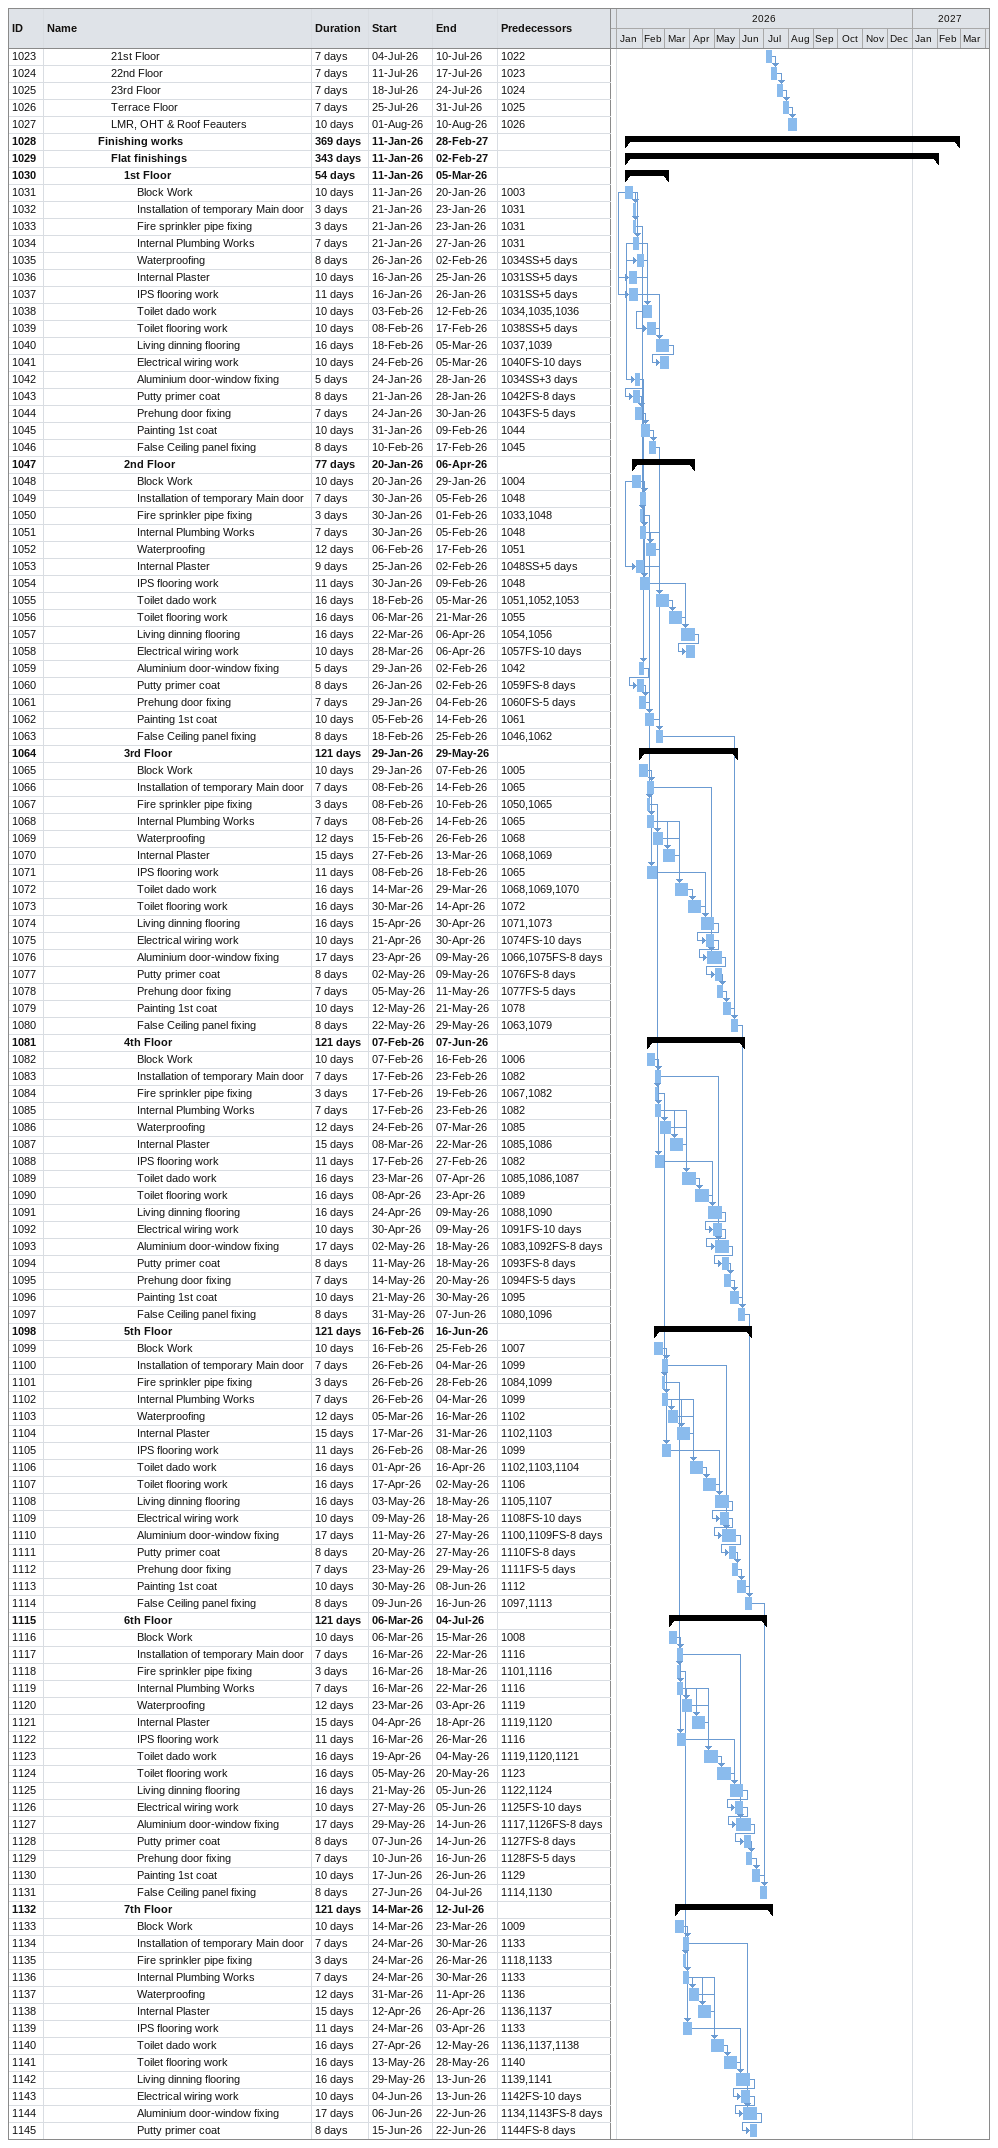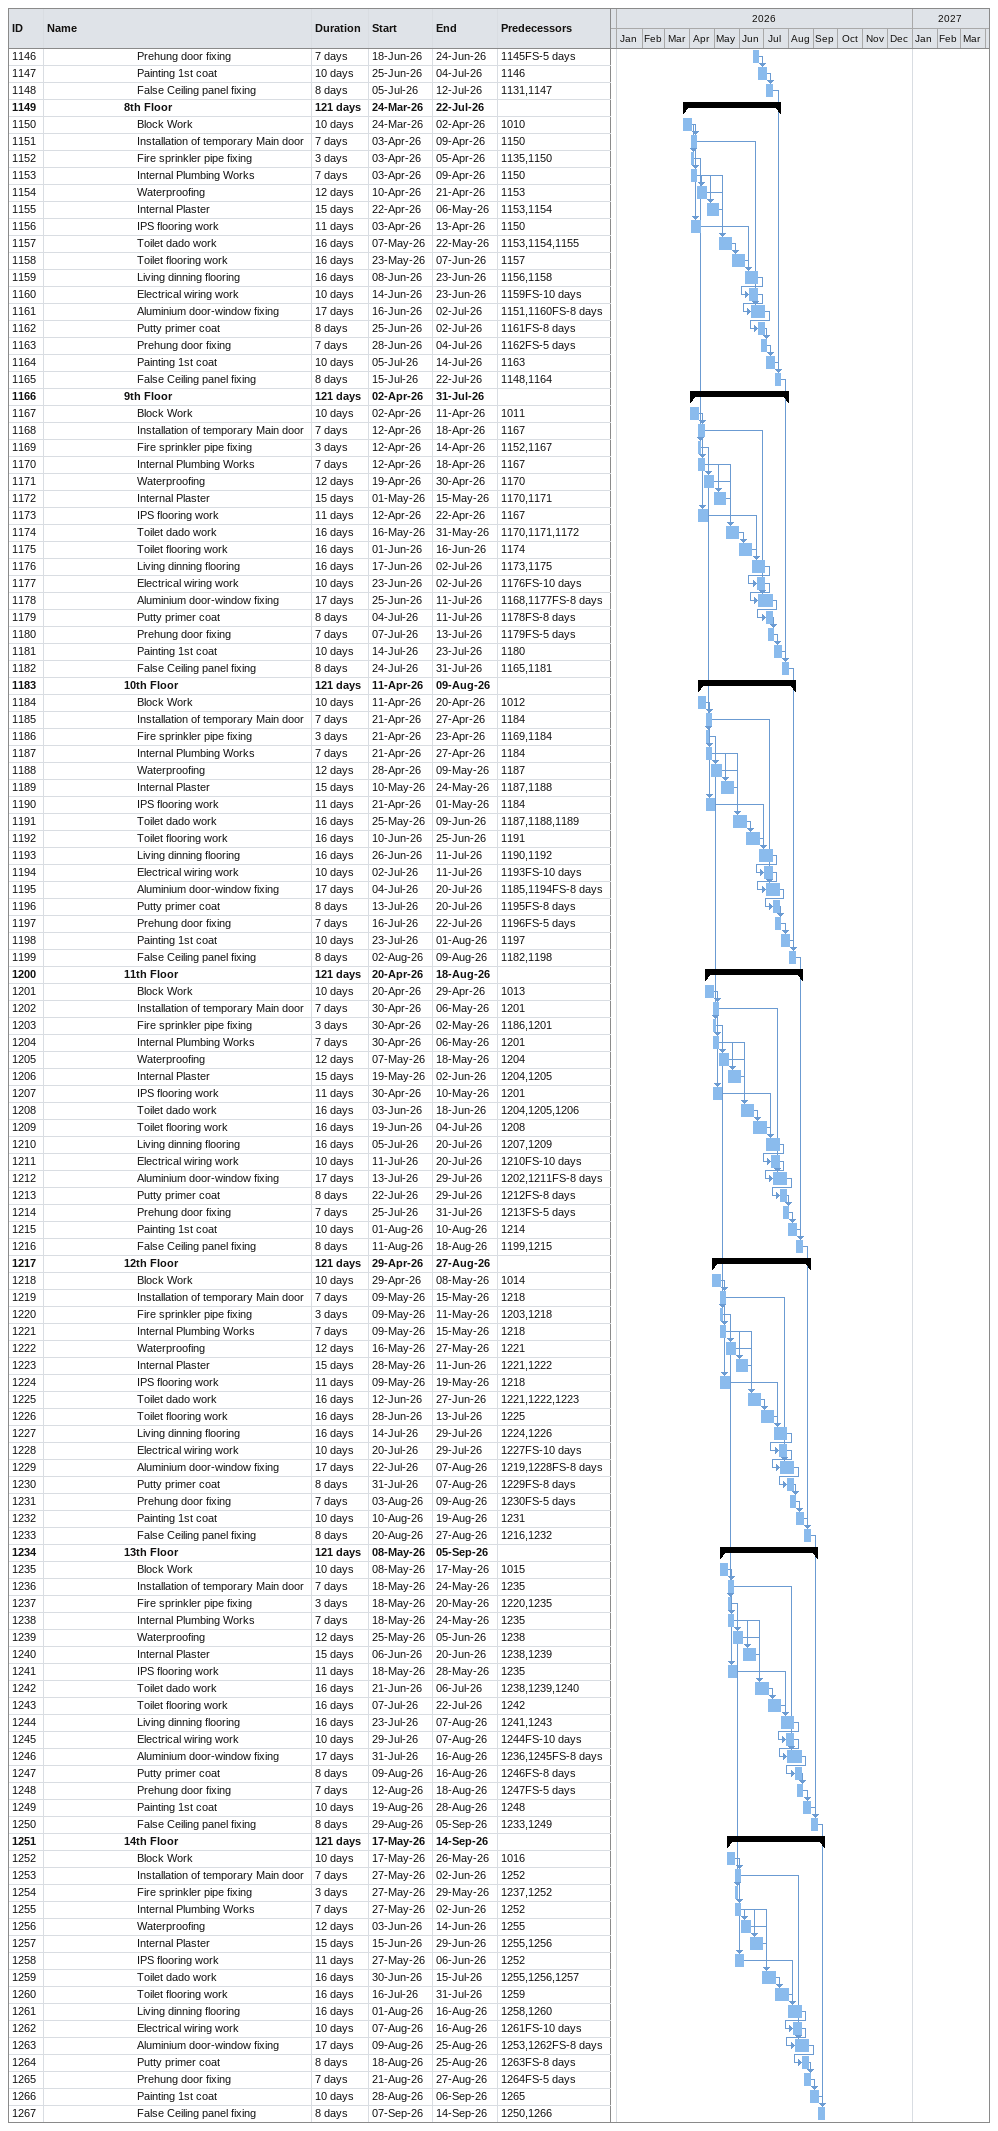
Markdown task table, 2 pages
| ID | Level | Task | Duration | Start | Finish | Predecessors |
|---|---|---|---|---|---|---|
| 1023 | 6 | 21st Floor | 7d | 2026-07-04 | 2026-07-10 | 1022 |
| 1024 | 6 | 22nd Floor | 7d | 2026-07-11 | 2026-07-17 | 1023 |
| 1025 | 6 | 23rd Floor | 7d | 2026-07-18 | 2026-07-24 | 1024 |
| 1026 | 6 | Terrace Floor | 7d | 2026-07-25 | 2026-07-31 | 1025 |
| 1027 | 6 | LMR, OHT & Roof Feauters | 10d | 2026-08-01 | 2026-08-10 | 1026 |
| 1028 | 5 | **Finishing works** | 369d | 2026-01-11 | 2027-02-28 |  |
| 1029 | 6 | **Flat finishings** | 343d | 2026-01-11 | 2027-02-02 |  |
| 1030 | 7 | **1st Floor** | 54d | 2026-01-11 | 2026-03-05 |  |
| 1031 | 8 | Block Work | 10d | 2026-01-11 | 2026-01-20 | 1003 |
| 1032 | 8 | Installation of temporary Main door | 3d | 2026-01-21 | 2026-01-23 | 1031 |
| 1033 | 8 | Fire sprinkler pipe fixing | 3d | 2026-01-21 | 2026-01-23 | 1031 |
| 1034 | 8 | Internal Plumbing Works | 7d | 2026-01-21 | 2026-01-27 | 1031 |
| 1035 | 8 | Waterproofing | 8d | 2026-01-26 | 2026-02-02 | 1034SS+5d |
| 1036 | 8 | Internal Plaster | 10d | 2026-01-16 | 2026-01-25 | 1031SS+5d |
| 1037 | 8 | IPS flooring work | 11d | 2026-01-16 | 2026-01-26 | 1031SS+5d |
| 1038 | 8 | Toilet dado work | 10d | 2026-02-03 | 2026-02-12 | 1034, 1035, 1036 |
| 1039 | 8 | Toilet flooring work | 10d | 2026-02-08 | 2026-02-17 | 1038SS+5d |
| 1040 | 8 | Living dinning flooring | 16d | 2026-02-18 | 2026-03-05 | 1037, 1039 |
| 1041 | 8 | Electrical wiring work | 10d | 2026-02-24 | 2026-03-05 | 1040FS-10d |
| 1042 | 8 | Aluminium door-window fixing | 5d | 2026-01-24 | 2026-01-28 | 1034SS+3d |
| 1043 | 8 | Putty primer coat | 8d | 2026-01-21 | 2026-01-28 | 1042FS-8d |
| 1044 | 8 | Prehung door fixing | 7d | 2026-01-24 | 2026-01-30 | 1043FS-5d |
| 1045 | 8 | Painting 1st coat | 10d | 2026-01-31 | 2026-02-09 | 1044 |
| 1046 | 8 | False Ceiling panel fixing | 8d | 2026-02-10 | 2026-02-17 | 1045 |
| 1047 | 7 | **2nd Floor** | 77d | 2026-01-20 | 2026-04-06 |  |
| 1048 | 8 | Block Work | 10d | 2026-01-20 | 2026-01-29 | 1004 |
| 1049 | 8 | Installation of temporary Main door | 7d | 2026-01-30 | 2026-02-05 | 1048 |
| 1050 | 8 | Fire sprinkler pipe fixing | 3d | 2026-01-30 | 2026-02-01 | 1033, 1048 |
| 1051 | 8 | Internal Plumbing Works | 7d | 2026-01-30 | 2026-02-05 | 1048 |
| 1052 | 8 | Waterproofing | 12d | 2026-02-06 | 2026-02-17 | 1051 |
| 1053 | 8 | Internal Plaster | 9d | 2026-01-25 | 2026-02-02 | 1048SS+5d |
| 1054 | 8 | IPS flooring work | 11d | 2026-01-30 | 2026-02-09 | 1048 |
| 1055 | 8 | Toilet dado work | 16d | 2026-02-18 | 2026-03-05 | 1051, 1052, 1053 |
| 1056 | 8 | Toilet flooring work | 16d | 2026-03-06 | 2026-03-21 | 1055 |
| 1057 | 8 | Living dinning flooring | 16d | 2026-03-22 | 2026-04-06 | 1054, 1056 |
| 1058 | 8 | Electrical wiring work | 10d | 2026-03-28 | 2026-04-06 | 1057FS-10d |
| 1059 | 8 | Aluminium door-window fixing | 5d | 2026-01-29 | 2026-02-02 | 1042 |
| 1060 | 8 | Putty primer coat | 8d | 2026-01-26 | 2026-02-02 | 1059FS-8d |
| 1061 | 8 | Prehung door fixing | 7d | 2026-01-29 | 2026-02-04 | 1060FS-5d |
| 1062 | 8 | Painting 1st coat | 10d | 2026-02-05 | 2026-02-14 | 1061 |
| 1063 | 8 | False Ceiling panel fixing | 8d | 2026-02-18 | 2026-02-25 | 1046, 1062 |
| 1064 | 7 | **3rd Floor** | 121d | 2026-01-29 | 2026-05-29 |  |
| 1065 | 8 | Block Work | 10d | 2026-01-29 | 2026-02-07 | 1005 |
| 1066 | 8 | Installation of temporary Main door | 7d | 2026-02-08 | 2026-02-14 | 1065 |
| 1067 | 8 | Fire sprinkler pipe fixing | 3d | 2026-02-08 | 2026-02-10 | 1050, 1065 |
| 1068 | 8 | Internal Plumbing Works | 7d | 2026-02-08 | 2026-02-14 | 1065 |
| 1069 | 8 | Waterproofing | 12d | 2026-02-15 | 2026-02-26 | 1068 |
| 1070 | 8 | Internal Plaster | 15d | 2026-02-27 | 2026-03-13 | 1068, 1069 |
| 1071 | 8 | IPS flooring work | 11d | 2026-02-08 | 2026-02-18 | 1065 |
| 1072 | 8 | Toilet dado work | 16d | 2026-03-14 | 2026-03-29 | 1068, 1069, 1070 |
| 1073 | 8 | Toilet flooring work | 16d | 2026-03-30 | 2026-04-14 | 1072 |
| 1074 | 8 | Living dinning flooring | 16d | 2026-04-15 | 2026-04-30 | 1071, 1073 |
| 1075 | 8 | Electrical wiring work | 10d | 2026-04-21 | 2026-04-30 | 1074FS-10d |
| 1076 | 8 | Aluminium door-window fixing | 17d | 2026-04-23 | 2026-05-09 | 1066, 1075FS-8d |
| 1077 | 8 | Putty primer coat | 8d | 2026-05-02 | 2026-05-09 | 1076FS-8d |
| 1078 | 8 | Prehung door fixing | 7d | 2026-05-05 | 2026-05-11 | 1077FS-5d |
| 1079 | 8 | Painting 1st coat | 10d | 2026-05-12 | 2026-05-21 | 1078 |
| 1080 | 8 | False Ceiling panel fixing | 8d | 2026-05-22 | 2026-05-29 | 1063, 1079 |
| 1081 | 7 | **4th Floor** | 121d | 2026-02-07 | 2026-06-07 |  |
| 1082 | 8 | Block Work | 10d | 2026-02-07 | 2026-02-16 | 1006 |
| 1083 | 8 | Installation of temporary Main door | 7d | 2026-02-17 | 2026-02-23 | 1082 |
| 1084 | 8 | Fire sprinkler pipe fixing | 3d | 2026-02-17 | 2026-02-19 | 1067, 1082 |
| 1085 | 8 | Internal Plumbing Works | 7d | 2026-02-17 | 2026-02-23 | 1082 |
| 1086 | 8 | Waterproofing | 12d | 2026-02-24 | 2026-03-07 | 1085 |
| 1087 | 8 | Internal Plaster | 15d | 2026-03-08 | 2026-03-22 | 1085, 1086 |
| 1088 | 8 | IPS flooring work | 11d | 2026-02-17 | 2026-02-27 | 1082 |
| 1089 | 8 | Toilet dado work | 16d | 2026-03-23 | 2026-04-07 | 1085, 1086, 1087 |
| 1090 | 8 | Toilet flooring work | 16d | 2026-04-08 | 2026-04-23 | 1089 |
| 1091 | 8 | Living dinning flooring | 16d | 2026-04-24 | 2026-05-09 | 1088, 1090 |
| 1092 | 8 | Electrical wiring work | 10d | 2026-04-30 | 2026-05-09 | 1091FS-10d |
| 1093 | 8 | Aluminium door-window fixing | 17d | 2026-05-02 | 2026-05-18 | 1083, 1092FS-8d |
| 1094 | 8 | Putty primer coat | 8d | 2026-05-11 | 2026-05-18 | 1093FS-8d |
| 1095 | 8 | Prehung door fixing | 7d | 2026-05-14 | 2026-05-20 | 1094FS-5d |
| 1096 | 8 | Painting 1st coat | 10d | 2026-05-21 | 2026-05-30 | 1095 |
| 1097 | 8 | False Ceiling panel fixing | 8d | 2026-05-31 | 2026-06-07 | 1080, 1096 |
| 1098 | 7 | **5th Floor** | 121d | 2026-02-16 | 2026-06-16 |  |
| 1099 | 8 | Block Work | 10d | 2026-02-16 | 2026-02-25 | 1007 |
| 1100 | 8 | Installation of temporary Main door | 7d | 2026-02-26 | 2026-03-04 | 1099 |
| 1101 | 8 | Fire sprinkler pipe fixing | 3d | 2026-02-26 | 2026-02-28 | 1084, 1099 |
| 1102 | 8 | Internal Plumbing Works | 7d | 2026-02-26 | 2026-03-04 | 1099 |
| 1103 | 8 | Waterproofing | 12d | 2026-03-05 | 2026-03-16 | 1102 |
| 1104 | 8 | Internal Plaster | 15d | 2026-03-17 | 2026-03-31 | 1102, 1103 |
| 1105 | 8 | IPS flooring work | 11d | 2026-02-26 | 2026-03-08 | 1099 |
| 1106 | 8 | Toilet dado work | 16d | 2026-04-01 | 2026-04-16 | 1102, 1103, 1104 |
| 1107 | 8 | Toilet flooring work | 16d | 2026-04-17 | 2026-05-02 | 1106 |
| 1108 | 8 | Living dinning flooring | 16d | 2026-05-03 | 2026-05-18 | 1105, 1107 |
| 1109 | 8 | Electrical wiring work | 10d | 2026-05-09 | 2026-05-18 | 1108FS-10d |
| 1110 | 8 | Aluminium door-window fixing | 17d | 2026-05-11 | 2026-05-27 | 1100, 1109FS-8d |
| 1111 | 8 | Putty primer coat | 8d | 2026-05-20 | 2026-05-27 | 1110FS-8d |
| 1112 | 8 | Prehung door fixing | 7d | 2026-05-23 | 2026-05-29 | 1111FS-5d |
| 1113 | 8 | Painting 1st coat | 10d | 2026-05-30 | 2026-06-08 | 1112 |
| 1114 | 8 | False Ceiling panel fixing | 8d | 2026-06-09 | 2026-06-16 | 1097, 1113 |
| 1115 | 7 | **6th Floor** | 121d | 2026-03-06 | 2026-07-04 |  |
| 1116 | 8 | Block Work | 10d | 2026-03-06 | 2026-03-15 | 1008 |
| 1117 | 8 | Installation of temporary Main door | 7d | 2026-03-16 | 2026-03-22 | 1116 |
| 1118 | 8 | Fire sprinkler pipe fixing | 3d | 2026-03-16 | 2026-03-18 | 1101, 1116 |
| 1119 | 8 | Internal Plumbing Works | 7d | 2026-03-16 | 2026-03-22 | 1116 |
| 1120 | 8 | Waterproofing | 12d | 2026-03-23 | 2026-04-03 | 1119 |
| 1121 | 8 | Internal Plaster | 15d | 2026-04-04 | 2026-04-18 | 1119, 1120 |
| 1122 | 8 | IPS flooring work | 11d | 2026-03-16 | 2026-03-26 | 1116 |
| 1123 | 8 | Toilet dado work | 16d | 2026-04-19 | 2026-05-04 | 1119, 1120, 1121 |
| 1124 | 8 | Toilet flooring work | 16d | 2026-05-05 | 2026-05-20 | 1123 |
| 1125 | 8 | Living dinning flooring | 16d | 2026-05-21 | 2026-06-05 | 1122, 1124 |
| 1126 | 8 | Electrical wiring work | 10d | 2026-05-27 | 2026-06-05 | 1125FS-10d |
| 1127 | 8 | Aluminium door-window fixing | 17d | 2026-05-29 | 2026-06-14 | 1117, 1126FS-8d |
| 1128 | 8 | Putty primer coat | 8d | 2026-06-07 | 2026-06-14 | 1127FS-8d |
| 1129 | 8 | Prehung door fixing | 7d | 2026-06-10 | 2026-06-16 | 1128FS-5d |
| 1130 | 8 | Painting 1st coat | 10d | 2026-06-17 | 2026-06-26 | 1129 |
| 1131 | 8 | False Ceiling panel fixing | 8d | 2026-06-27 | 2026-07-04 | 1114, 1130 |
| 1132 | 7 | **7th Floor** | 121d | 2026-03-14 | 2026-07-12 |  |
| 1133 | 8 | Block Work | 10d | 2026-03-14 | 2026-03-23 | 1009 |
| 1134 | 8 | Installation of temporary Main door | 7d | 2026-03-24 | 2026-03-30 | 1133 |
| 1135 | 8 | Fire sprinkler pipe fixing | 3d | 2026-03-24 | 2026-03-26 | 1118, 1133 |
| 1136 | 8 | Internal Plumbing Works | 7d | 2026-03-24 | 2026-03-30 | 1133 |
| 1137 | 8 | Waterproofing | 12d | 2026-03-31 | 2026-04-11 | 1136 |
| 1138 | 8 | Internal Plaster | 15d | 2026-04-12 | 2026-04-26 | 1136, 1137 |
| 1139 | 8 | IPS flooring work | 11d | 2026-03-24 | 2026-04-03 | 1133 |
| 1140 | 8 | Toilet dado work | 16d | 2026-04-27 | 2026-05-12 | 1136, 1137, 1138 |
| 1141 | 8 | Toilet flooring work | 16d | 2026-05-13 | 2026-05-28 | 1140 |
| 1142 | 8 | Living dinning flooring | 16d | 2026-05-29 | 2026-06-13 | 1139, 1141 |
| 1143 | 8 | Electrical wiring work | 10d | 2026-06-04 | 2026-06-13 | 1142FS-10d |
| 1144 | 8 | Aluminium door-window fixing | 17d | 2026-06-06 | 2026-06-22 | 1134, 1143FS-8d |
| 1145 | 8 | Putty primer coat | 8d | 2026-06-15 | 2026-06-22 | 1144FS-8d |
| 1146 | 8 | Prehung door fixing | 7d | 2026-06-18 | 2026-06-24 | 1145FS-5d |
| 1147 | 8 | Painting 1st coat | 10d | 2026-06-25 | 2026-07-04 | 1146 |
| 1148 | 8 | False Ceiling panel fixing | 8d | 2026-07-05 | 2026-07-12 | 1131, 1147 |
| 1149 | 7 | **8th Floor** | 121d | 2026-03-24 | 2026-07-22 |  |
| 1150 | 8 | Block Work | 10d | 2026-03-24 | 2026-04-02 | 1010 |
| 1151 | 8 | Installation of temporary Main door | 7d | 2026-04-03 | 2026-04-09 | 1150 |
| 1152 | 8 | Fire sprinkler pipe fixing | 3d | 2026-04-03 | 2026-04-05 | 1135, 1150 |
| 1153 | 8 | Internal Plumbing Works | 7d | 2026-04-03 | 2026-04-09 | 1150 |
| 1154 | 8 | Waterproofing | 12d | 2026-04-10 | 2026-04-21 | 1153 |
| 1155 | 8 | Internal Plaster | 15d | 2026-04-22 | 2026-05-06 | 1153, 1154 |
| 1156 | 8 | IPS flooring work | 11d | 2026-04-03 | 2026-04-13 | 1150 |
| 1157 | 8 | Toilet dado work | 16d | 2026-05-07 | 2026-05-22 | 1153, 1154, 1155 |
| 1158 | 8 | Toilet flooring work | 16d | 2026-05-23 | 2026-06-07 | 1157 |
| 1159 | 8 | Living dinning flooring | 16d | 2026-06-08 | 2026-06-23 | 1156, 1158 |
| 1160 | 8 | Electrical wiring work | 10d | 2026-06-14 | 2026-06-23 | 1159FS-10d |
| 1161 | 8 | Aluminium door-window fixing | 17d | 2026-06-16 | 2026-07-02 | 1151, 1160FS-8d |
| 1162 | 8 | Putty primer coat | 8d | 2026-06-25 | 2026-07-02 | 1161FS-8d |
| 1163 | 8 | Prehung door fixing | 7d | 2026-06-28 | 2026-07-04 | 1162FS-5d |
| 1164 | 8 | Painting 1st coat | 10d | 2026-07-05 | 2026-07-14 | 1163 |
| 1165 | 8 | False Ceiling panel fixing | 8d | 2026-07-15 | 2026-07-22 | 1148, 1164 |
| 1166 | 7 | **9th Floor** | 121d | 2026-04-02 | 2026-07-31 |  |
| 1167 | 8 | Block Work | 10d | 2026-04-02 | 2026-04-11 | 1011 |
| 1168 | 8 | Installation of temporary Main door | 7d | 2026-04-12 | 2026-04-18 | 1167 |
| 1169 | 8 | Fire sprinkler pipe fixing | 3d | 2026-04-12 | 2026-04-14 | 1152, 1167 |
| 1170 | 8 | Internal Plumbing Works | 7d | 2026-04-12 | 2026-04-18 | 1167 |
| 1171 | 8 | Waterproofing | 12d | 2026-04-19 | 2026-04-30 | 1170 |
| 1172 | 8 | Internal Plaster | 15d | 2026-05-01 | 2026-05-15 | 1170, 1171 |
| 1173 | 8 | IPS flooring work | 11d | 2026-04-12 | 2026-04-22 | 1167 |
| 1174 | 8 | Toilet dado work | 16d | 2026-05-16 | 2026-05-31 | 1170, 1171, 1172 |
| 1175 | 8 | Toilet flooring work | 16d | 2026-06-01 | 2026-06-16 | 1174 |
| 1176 | 8 | Living dinning flooring | 16d | 2026-06-17 | 2026-07-02 | 1173, 1175 |
| 1177 | 8 | Electrical wiring work | 10d | 2026-06-23 | 2026-07-02 | 1176FS-10d |
| 1178 | 8 | Aluminium door-window fixing | 17d | 2026-06-25 | 2026-07-11 | 1168, 1177FS-8d |
| 1179 | 8 | Putty primer coat | 8d | 2026-07-04 | 2026-07-11 | 1178FS-8d |
| 1180 | 8 | Prehung door fixing | 7d | 2026-07-07 | 2026-07-13 | 1179FS-5d |
| 1181 | 8 | Painting 1st coat | 10d | 2026-07-14 | 2026-07-23 | 1180 |
| 1182 | 8 | False Ceiling panel fixing | 8d | 2026-07-24 | 2026-07-31 | 1165, 1181 |
| 1183 | 7 | **10th Floor** | 121d | 2026-04-11 | 2026-08-09 |  |
| 1184 | 8 | Block Work | 10d | 2026-04-11 | 2026-04-20 | 1012 |
| 1185 | 8 | Installation of temporary Main door | 7d | 2026-04-21 | 2026-04-27 | 1184 |
| 1186 | 8 | Fire sprinkler pipe fixing | 3d | 2026-04-21 | 2026-04-23 | 1169, 1184 |
| 1187 | 8 | Internal Plumbing Works | 7d | 2026-04-21 | 2026-04-27 | 1184 |
| 1188 | 8 | Waterproofing | 12d | 2026-04-28 | 2026-05-09 | 1187 |
| 1189 | 8 | Internal Plaster | 15d | 2026-05-10 | 2026-05-24 | 1187, 1188 |
| 1190 | 8 | IPS flooring work | 11d | 2026-04-21 | 2026-05-01 | 1184 |
| 1191 | 8 | Toilet dado work | 16d | 2026-05-25 | 2026-06-09 | 1187, 1188, 1189 |
| 1192 | 8 | Toilet flooring work | 16d | 2026-06-10 | 2026-06-25 | 1191 |
| 1193 | 8 | Living dinning flooring | 16d | 2026-06-26 | 2026-07-11 | 1190, 1192 |
| 1194 | 8 | Electrical wiring work | 10d | 2026-07-02 | 2026-07-11 | 1193FS-10d |
| 1195 | 8 | Aluminium door-window fixing | 17d | 2026-07-04 | 2026-07-20 | 1185, 1194FS-8d |
| 1196 | 8 | Putty primer coat | 8d | 2026-07-13 | 2026-07-20 | 1195FS-8d |
| 1197 | 8 | Prehung door fixing | 7d | 2026-07-16 | 2026-07-22 | 1196FS-5d |
| 1198 | 8 | Painting 1st coat | 10d | 2026-07-23 | 2026-08-01 | 1197 |
| 1199 | 8 | False Ceiling panel fixing | 8d | 2026-08-02 | 2026-08-09 | 1182, 1198 |
| 1200 | 7 | **11th Floor** | 121d | 2026-04-20 | 2026-08-18 |  |
| 1201 | 8 | Block Work | 10d | 2026-04-20 | 2026-04-29 | 1013 |
| 1202 | 8 | Installation of temporary Main door | 7d | 2026-04-30 | 2026-05-06 | 1201 |
| 1203 | 8 | Fire sprinkler pipe fixing | 3d | 2026-04-30 | 2026-05-02 | 1186, 1201 |
| 1204 | 8 | Internal Plumbing Works | 7d | 2026-04-30 | 2026-05-06 | 1201 |
| 1205 | 8 | Waterproofing | 12d | 2026-05-07 | 2026-05-18 | 1204 |
| 1206 | 8 | Internal Plaster | 15d | 2026-05-19 | 2026-06-02 | 1204, 1205 |
| 1207 | 8 | IPS flooring work | 11d | 2026-04-30 | 2026-05-10 | 1201 |
| 1208 | 8 | Toilet dado work | 16d | 2026-06-03 | 2026-06-18 | 1204, 1205, 1206 |
| 1209 | 8 | Toilet flooring work | 16d | 2026-06-19 | 2026-07-04 | 1208 |
| 1210 | 8 | Living dinning flooring | 16d | 2026-07-05 | 2026-07-20 | 1207, 1209 |
| 1211 | 8 | Electrical wiring work | 10d | 2026-07-11 | 2026-07-20 | 1210FS-10d |
| 1212 | 8 | Aluminium door-window fixing | 17d | 2026-07-13 | 2026-07-29 | 1202, 1211FS-8d |
| 1213 | 8 | Putty primer coat | 8d | 2026-07-22 | 2026-07-29 | 1212FS-8d |
| 1214 | 8 | Prehung door fixing | 7d | 2026-07-25 | 2026-07-31 | 1213FS-5d |
| 1215 | 8 | Painting 1st coat | 10d | 2026-08-01 | 2026-08-10 | 1214 |
| 1216 | 8 | False Ceiling panel fixing | 8d | 2026-08-11 | 2026-08-18 | 1199, 1215 |
| 1217 | 7 | **12th Floor** | 121d | 2026-04-29 | 2026-08-27 |  |
| 1218 | 8 | Block Work | 10d | 2026-04-29 | 2026-05-08 | 1014 |
| 1219 | 8 | Installation of temporary Main door | 7d | 2026-05-09 | 2026-05-15 | 1218 |
| 1220 | 8 | Fire sprinkler pipe fixing | 3d | 2026-05-09 | 2026-05-11 | 1203, 1218 |
| 1221 | 8 | Internal Plumbing Works | 7d | 2026-05-09 | 2026-05-15 | 1218 |
| 1222 | 8 | Waterproofing | 12d | 2026-05-16 | 2026-05-27 | 1221 |
| 1223 | 8 | Internal Plaster | 15d | 2026-05-28 | 2026-06-11 | 1221, 1222 |
| 1224 | 8 | IPS flooring work | 11d | 2026-05-09 | 2026-05-19 | 1218 |
| 1225 | 8 | Toilet dado work | 16d | 2026-06-12 | 2026-06-27 | 1221, 1222, 1223 |
| 1226 | 8 | Toilet flooring work | 16d | 2026-06-28 | 2026-07-13 | 1225 |
| 1227 | 8 | Living dinning flooring | 16d | 2026-07-14 | 2026-07-29 | 1224, 1226 |
| 1228 | 8 | Electrical wiring work | 10d | 2026-07-20 | 2026-07-29 | 1227FS-10d |
| 1229 | 8 | Aluminium door-window fixing | 17d | 2026-07-22 | 2026-08-07 | 1219, 1228FS-8d |
| 1230 | 8 | Putty primer coat | 8d | 2026-07-31 | 2026-08-07 | 1229FS-8d |
| 1231 | 8 | Prehung door fixing | 7d | 2026-08-03 | 2026-08-09 | 1230FS-5d |
| 1232 | 8 | Painting 1st coat | 10d | 2026-08-10 | 2026-08-19 | 1231 |
| 1233 | 8 | False Ceiling panel fixing | 8d | 2026-08-20 | 2026-08-27 | 1216, 1232 |
| 1234 | 7 | **13th Floor** | 121d | 2026-05-08 | 2026-09-05 |  |
| 1235 | 8 | Block Work | 10d | 2026-05-08 | 2026-05-17 | 1015 |
| 1236 | 8 | Installation of temporary Main door | 7d | 2026-05-18 | 2026-05-24 | 1235 |
| 1237 | 8 | Fire sprinkler pipe fixing | 3d | 2026-05-18 | 2026-05-20 | 1220, 1235 |
| 1238 | 8 | Internal Plumbing Works | 7d | 2026-05-18 | 2026-05-24 | 1235 |
| 1239 | 8 | Waterproofing | 12d | 2026-05-25 | 2026-06-05 | 1238 |
| 1240 | 8 | Internal Plaster | 15d | 2026-06-06 | 2026-06-20 | 1238, 1239 |
| 1241 | 8 | IPS flooring work | 11d | 2026-05-18 | 2026-05-28 | 1235 |
| 1242 | 8 | Toilet dado work | 16d | 2026-06-21 | 2026-07-06 | 1238, 1239, 1240 |
| 1243 | 8 | Toilet flooring work | 16d | 2026-07-07 | 2026-07-22 | 1242 |
| 1244 | 8 | Living dinning flooring | 16d | 2026-07-23 | 2026-08-07 | 1241, 1243 |
| 1245 | 8 | Electrical wiring work | 10d | 2026-07-29 | 2026-08-07 | 1244FS-10d |
| 1246 | 8 | Aluminium door-window fixing | 17d | 2026-07-31 | 2026-08-16 | 1236, 1245FS-8d |
| 1247 | 8 | Putty primer coat | 8d | 2026-08-09 | 2026-08-16 | 1246FS-8d |
| 1248 | 8 | Prehung door fixing | 7d | 2026-08-12 | 2026-08-18 | 1247FS-5d |
| 1249 | 8 | Painting 1st coat | 10d | 2026-08-19 | 2026-08-28 | 1248 |
| 1250 | 8 | False Ceiling panel fixing | 8d | 2026-08-29 | 2026-09-05 | 1233, 1249 |
| 1251 | 7 | **14th Floor** | 121d | 2026-05-17 | 2026-09-14 |  |
| 1252 | 8 | Block Work | 10d | 2026-05-17 | 2026-05-26 | 1016 |
| 1253 | 8 | Installation of temporary Main door | 7d | 2026-05-27 | 2026-06-02 | 1252 |
| 1254 | 8 | Fire sprinkler pipe fixing | 3d | 2026-05-27 | 2026-05-29 | 1237, 1252 |
| 1255 | 8 | Internal Plumbing Works | 7d | 2026-05-27 | 2026-06-02 | 1252 |
| 1256 | 8 | Waterproofing | 12d | 2026-06-03 | 2026-06-14 | 1255 |
| 1257 | 8 | Internal Plaster | 15d | 2026-06-15 | 2026-06-29 | 1255, 1256 |
| 1258 | 8 | IPS flooring work | 11d | 2026-05-27 | 2026-06-06 | 1252 |
| 1259 | 8 | Toilet dado work | 16d | 2026-06-30 | 2026-07-15 | 1255, 1256, 1257 |
| 1260 | 8 | Toilet flooring work | 16d | 2026-07-16 | 2026-07-31 | 1259 |
| 1261 | 8 | Living dinning flooring | 16d | 2026-08-01 | 2026-08-16 | 1258, 1260 |
| 1262 | 8 | Electrical wiring work | 10d | 2026-08-07 | 2026-08-16 | 1261FS-10d |
| 1263 | 8 | Aluminium door-window fixing | 17d | 2026-08-09 | 2026-08-25 | 1253, 1262FS-8d |
| 1264 | 8 | Putty primer coat | 8d | 2026-08-18 | 2026-08-25 | 1263FS-8d |
| 1265 | 8 | Prehung door fixing | 7d | 2026-08-21 | 2026-08-27 | 1264FS-5d |
| 1266 | 8 | Painting 1st coat | 10d | 2026-08-28 | 2026-09-06 | 1265 |
| 1267 | 8 | False Ceiling panel fixing | 8d | 2026-09-07 | 2026-09-14 | 1250, 1266 |
